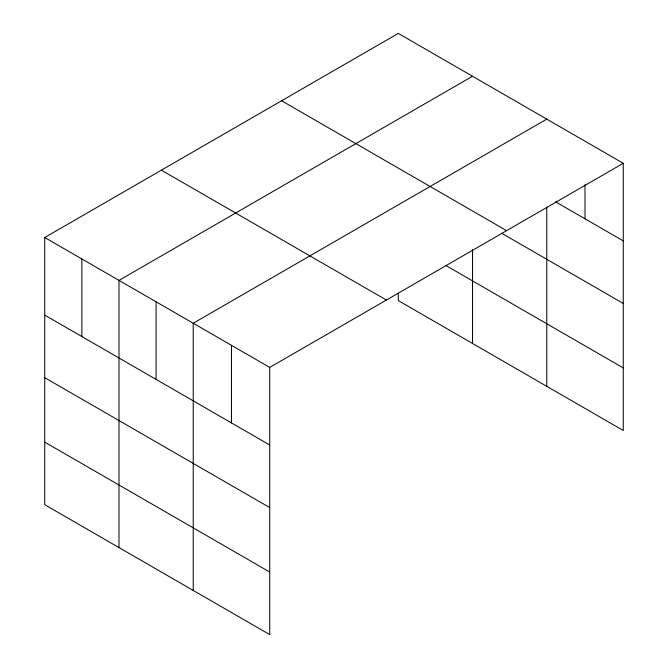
<?xml version="1.0" encoding="UTF-8"?>
<svg xmlns="http://www.w3.org/2000/svg" width="668" height="668" viewBox="0 0 668 668"><rect width="100%" height="100%" fill="white"/><g stroke="black" fill="none" stroke-linecap="round" stroke-linejoin="round"><path stroke-width="1" d="M623.261 163.293L269.722 367.408L269.722 634.6L44.739 504.707L44.739 237.516L398.278 33.4L623.261 163.293L623.261 430.484L398.278 300.592L398.278 293.294M546.766 207.155L546.766 386.321M472.518 76.261L118.987 280.376L118.987 547.576M546.766 119.129L193.227 323.245L193.227 590.437M555.659 201.861L623.261 240.889M281.612 100.759L506.595 230.652M501.693 233.266L623.261 303.456M446.007 265.58L623.261 367.918M161.405 170.156L386.388 300.049M44.739 237.516L269.722 367.408M44.739 315.112L269.722 445.005M44.739 377.679L269.722 507.571M44.739 442.141L269.722 572.033M585.009 184.669L585.009 218.803M472.518 249.698L472.518 343.461M231.479 345.323L231.479 422.919M156.103 301.811L156.103 379.407M81.863 258.942L81.863 336.538"/></g></svg>
